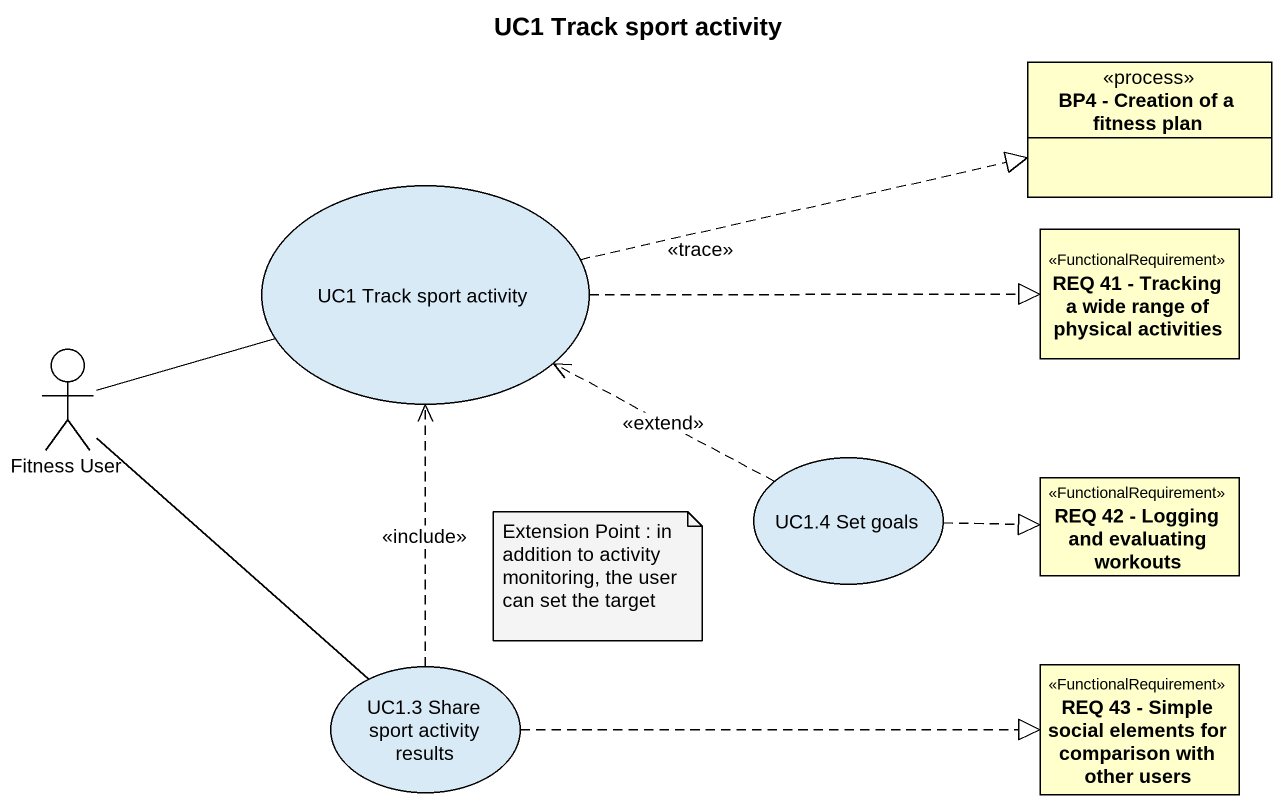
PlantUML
@startuml
title UC1 Track sport activity
allowmixing
hide circle
hide empty members
class "BP4 - Creation of a fitness plan" as BP4_Creation_of_a_fitness <<process>>
usecase "UC1 Track sport activity" as UC1_Track_sport_activity
class "REQ 41 - Tracking a wide range of physical activities" as REQ_41_Tracking_a_wide <<FunctionalRequirement>>
actor "Fitness User" as Fitness_User
usecase "UC1.4 Set goals" as UC1_4_Set_goals
class "REQ 42 - Logging and evaluating workouts" as REQ_42_Logging_and <<FunctionalRequirement>>
usecase "UC1.3 Share sport activity results" as UC1_3_Share_sport_activity
class "REQ 43 - Simple social elements for comparison with other users" as REQ_43_Simple_social <<FunctionalRequirement>>
UC1_Track_sport_activity .right.> BP4_Creation_of_a_fitness : <<trace>>
UC1_Track_sport_activity .right.|> BP4_Creation_of_a_fitness
UC1_Track_sport_activity .right.|> REQ_41_Tracking_a_wide
Fitness_User -right- UC1_Track_sport_activity
Fitness_User -- UC1_3_Share_sport_activity
UC1_4_Set_goals .left.> UC1_Track_sport_activity : <<extend>>
UC1_4_Set_goals .right.|> REQ_42_Logging_and
UC1_3_Share_sport_activity .up.> UC1_Track_sport_activity : <<include>>
UC1_3_Share_sport_activity .right.|> REQ_43_Simple_social
note as N1
  Extension Point : in addition to activity monitoring, the user can set the target
end note
@enduml
